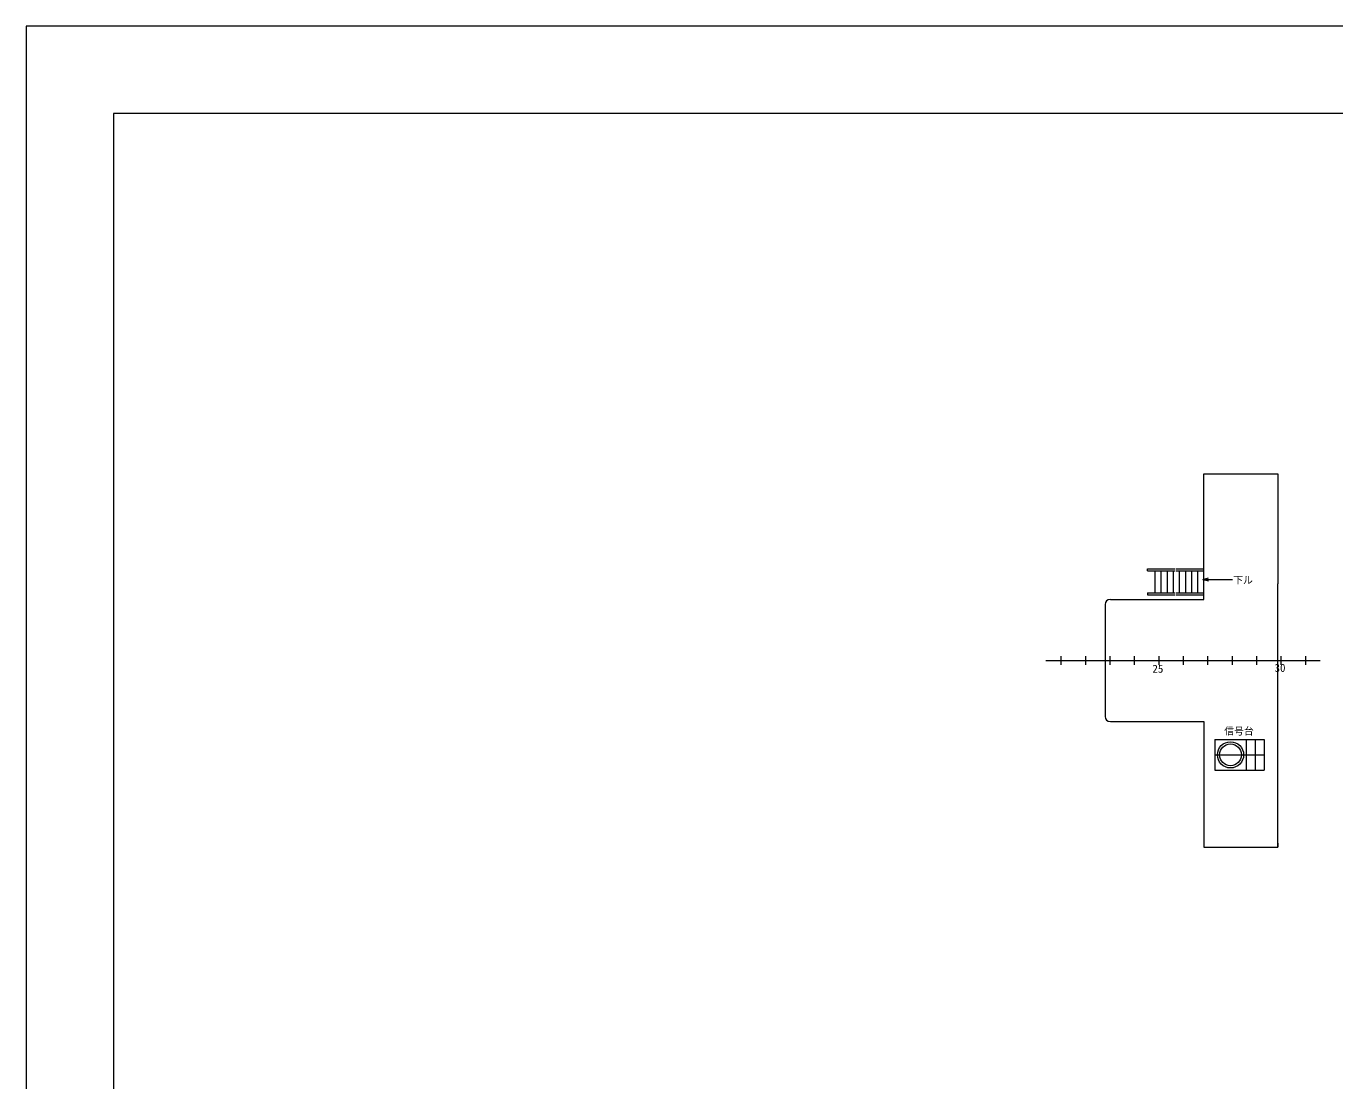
# Model space of a CAD drawing. Units: millimetres, scale not verified. Extents: x -51052 to 51048, y -29700 to 29700.
# Drawn here: x -51052 to -21070, y 5543 to 29700 of the extents above; entities that cross this region are included whole.
import ezdxf
from ezdxf.enums import TextEntityAlignment as Align

# ---------------------------------------------------------------- set-up
doc = ezdxf.new("R2010")
doc.units = ezdxf.units.MM
doc.header["$LTSCALE"] = 100
doc.linetypes.add('USER2', pattern=[9.525, 6.35, -3.175])
for name, color, linetype, lineweight in [('0-2_sunpou', 7, 'Continuous', 18), ('0-3_keijou', 7, 'Continuous', 18), ('0-4_frame', 7, 'Continuous', 18), ('0-5_text', 7, 'Continuous', 18)]:
    doc.layers.add(name, color=color, linetype=linetype, lineweight=lineweight)
doc.styles.add('ＭＳ ゴシック', font='')
doc.styles.get('ＭＳ ゴシック').set_extended_font_data('MS Gothic')

msp = doc.modelspace()

# ---------------------------------------------------------------- linework, layer by layer
at = {"layer": '0-2_sunpou'}
for p, q in [((-27689.9, 15171), (-21402.6, 15171)), ((-27345.1, 15271), (-27345.1, 15071)), ((-26785.1, 15271), (-26785.1, 15071)), ((-26225.1, 15271), (-26225.1, 15071)), ((-26225.1, 15271), (-26225.1, 15071)), ((-25665.1, 15271), (-25665.1, 15071)), ((-25105.1, 15271), (-25105.1, 15071)), ((-24545.1, 15271), (-24545.1, 15071)), ((-23985.1, 15271), (-23985.1, 15071)), ((-23425.1, 15271), (-23425.1, 15071)), ((-22865.1, 15271), (-22865.1, 15071)), ((-22305.1, 15271), (-22305.1, 15071)), ((-21745.1, 15271), (-21745.1, 15071))]:
    msp.add_line(p, q, dxfattribs=at)
at = {"layer": '0-3_keijou'}
for p, q in [((-22372.9, 19449.1), (-22372.9, 16923.7)), ((-24701.8, 17271), (-24072.9, 17271)), ((-24701.8, 17221), (-24072.9, 17221)), ((-24632.9, 17221), (-24632.9, 16721)), ((-24492.9, 17221), (-24492.9, 16721)), ((-24352.9, 17221), (-24352.9, 16721)), ((-24212.9, 17221), (-24212.9, 16721)), ((-24701.8, 16721), (-24072.9, 16721)), ((-24701.8, 16671), (-24072.9, 16671)), ((-26332.9, 16451), (-26332.9, 13891)), ((-23820.2, 13359.4), (-22690.2, 13359.4)), ((-23100.2, 13359.4), (-23100.2, 12659.4)), ((-22895.2, 13359.4), (-22895.2, 12659.4)), ((-22690.2, 13359.4), (-22690.2, 12659.4)), ((-23820.2, 13009.4), (-22690.2, 13009.4)), ((-24072.9, 10984.7), (-24072.9, 10892.9)), ((-22372.9, 10984.7), (-22372.9, 10892.9))]:
    msp.add_line(p, q, dxfattribs=at)
at = {"layer": '0-3_keijou', "linetype": 'USER2'}
for p, q in [((-25362.9, 17221), (-25362.9, 17271)), ((-25362.9, 17271), (-24701.8, 17271)), ((-25362.9, 17221), (-24701.8, 17221)), ((-25192.9, 17221), (-25192.9, 16721)), ((-25052.9, 17221), (-25052.9, 16721)), ((-24912.9, 17221), (-24912.9, 16721)), ((-24772.9, 17221), (-24772.9, 16721)), ((-25362.9, 16721), (-25362.9, 16671)), ((-25362.9, 16721), (-24701.8, 16721)), ((-25362.9, 16671), (-24701.8, 16671))]:
    msp.add_line(p, q, dxfattribs=at)
at = {"layer": '0-3_keijou'}
for points in [[(-26212.9, 16571), (-24072.9, 16571), (-24072.9, 19449.1), (-22372.9, 19449.1)], [(-22372.9, 10892.9), (-22372.9, 13418.4), (-22372.9, 16923.7)], [(-26212.9, 13771), (-24072.9, 13771), (-24072.9, 10892.9), (-22372.9, 10892.9)], [(-23820.2, 13359.4), (-23820.2, 12659.4), (-22690.2, 12659.4)]]:
    msp.add_lwpolyline(points, dxfattribs=at)
for radius in [300, 250]:
    msp.add_circle((-23460.2, 13009.4), radius, dxfattribs=at)
for centre, start, end in [((-26212.9, 16451), 90, 180), ((-26212.9, 13891), 180, 270)]:
    msp.add_arc(centre, 120, start, end, dxfattribs=at)
at = {"layer": '0-4_frame'}
for points in [[(-51051.5, -29700.1), (51048.5, -29700.1), (51048.5, 29699.9), (-51051.5, 29699.9)], [(-49051.5, -27700.1), (49048.5, -27700.1), (49048.5, 27699.9), (-49051.5, 27699.9)]]:
    msp.add_lwpolyline(points, close=True, dxfattribs=at)
at = {"layer": '0-5_text'}
for q in [(-23962, 17065), (-23416.6, 17028.8), (-23962, 16992.5)]:
    msp.add_line((-24097.2, 17028.8), q, dxfattribs=at)

# ---------------------------------------------------------------- texts
at = {"layer": '0-2_sunpou', "style": 'ＭＳ ゴシック'}
for s, p in [('25', (-25248.7, 14835.4)), ('30', (-22450.6, 14854.5))]:
    msp.add_text(s, height=183.3, dxfattribs=at).set_placement(p, align=Align.BOTTOM_LEFT)
at = {"layer": '0-5_text', "style": 'ＭＳ ゴシック'}
for s, p in [('下ル', (-23397.8, 16880.2)), ('信号台', (-23604, 13421))]:
    msp.add_text(s, height=165, dxfattribs=at).set_placement(p, align=Align.BOTTOM_LEFT)

doc.saveas('drawing.dxf')
